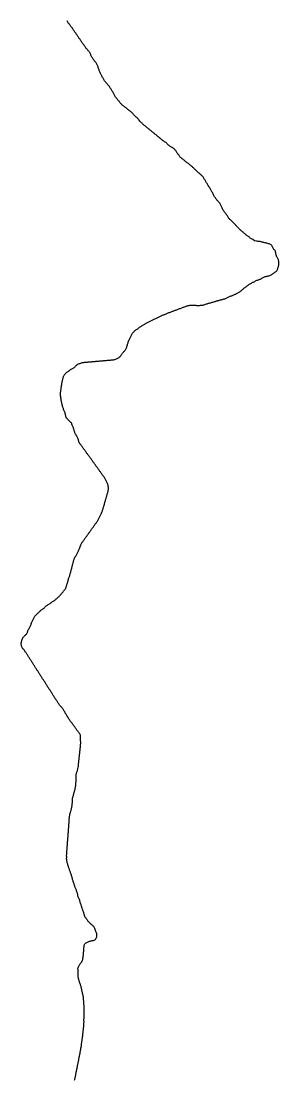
# Model space of a CAD drawing. Header units: inches. Extents: x 141448 to 685535, y 3466439 to 4099221.
# Drawn here: x 164540 to 169363, y 3960580 to 3980386 of the extents above; entities that cross this region are included whole.
import ezdxf

# ---------------------------------------------------------------- set-up
doc = ezdxf.new("R2010")
doc.units = ezdxf.units.IN
doc.header["$MEASUREMENT"] = 0
doc.layers.add('az_county', color=7, linetype='Continuous')

msp = doc.modelspace()

# ---------------------------------------------------------------- linework, layer by layer
at = {"layer": 'az_county'}
msp.add_lwpolyline([(165541.3125, 3960571.75), (165544.015625, 3960585.75), (165546.703125, 3960599.75), (165549.40625, 3960613.75), (165552.203125, 3960627.75), (165555.015625, 3960641.75), (165557.90625, 3960655.75), (165560.609375, 3960669.75), (165563.40625, 3960683.75), (165566.3125, 3960698), (165569.109375, 3960712), (165571.90625, 3960726), (165574.703125, 3960740), (165577.609375, 3960754), (165580.40625, 3960768), (165583.203125, 3960782), (165586.015625, 3960796.25), (165588.90625, 3960810.25), (165591.703125, 3960824.25), (165594.515625, 3960838.25), (165596.203125, 3960846.25), (165597.3125, 3960852.25), (165600.109375, 3960866.25), (165602.90625, 3960880.25), (165605.8125, 3960894.5), (165608.609375, 3960908.5), (165611.40625, 3960922.5), (165614.203125, 3960936.5), (165617.015625, 3960950.5), (165619.8125, 3960964.5), (165622.515625, 3960978.5), (165625.3125, 3960992.5), (165628.109375, 3961006.5), (165630.90625, 3961020.5), (165633.609375, 3961034.5), (165636.40625, 3961048.75), (165639.109375, 3961062.75), (165641.8125, 3961076.75), (165644.609375, 3961091), (165647.203125, 3961105), (165649.90625, 3961119), (165652.40625, 3961133), (165654.90625, 3961147), (165657.40625, 3961161), (165659.8125, 3961175.25), (165662.109375, 3961189.5), (165664.40625, 3961203.5), (165666.703125, 3961217.5), (165668.90625, 3961231.5), (165670.515625, 3961246), (165671.609375, 3961260), (165673.515625, 3961274.5), (165676.109375, 3961288.5), (165678.703125, 3961302.5), (165680.90625, 3961316.5), (165682.90625, 3961330.75), (165684.703125, 3961345), (165686.40625, 3961359), (165688.40625, 3961373.25), (165690.40625, 3961387.5), (165692.109375, 3961401.5), (165693.8125, 3961416), (165695.40625, 3961430), (165697.015625, 3961444.25), (165698.703125, 3961458.5), (165700.3125, 3961472.5), (165701.90625, 3961487), (165703.515625, 3961501), (165705.109375, 3961515.25), (165706.703125, 3961529.5), (165708.203125, 3961543.5), (165709.703125, 3961558), (165711.015625, 3961572.25), (165712.109375, 3961586.5), (165712.015625, 3961600.75), (165711.40625, 3961615), (165712.203125, 3961629.25), (165715.40625, 3961643.25), (165717.015625, 3961657.5), (165716.515625, 3961671.5), (165715.8125, 3961686), (165715.90625, 3961700.25), (165716.3125, 3961714.5), (165716.703125, 3961729), (165717.203125, 3961743), (165717.703125, 3961757.5), (165718.203125, 3961771.75), (165718.703125, 3961786), (165719.109375, 3961800.25), (165719.515625, 3961814.5), (165719.90625, 3961829), (165719.8125, 3961843.25), (165718.90625, 3961857.5), (165718.3125, 3961871.75), (165718.015625, 3961886), (165717.90625, 3961900.5), (165718.203125, 3961914.5), (165718.8125, 3961929), (165719.015625, 3961943.25), (165718.90625, 3961957.5), (165717.8125, 3961972), (165716.109375, 3961986), (165714.90625, 3962000.25), (165713.8125, 3962014.5), (165712.703125, 3962028.75), (165711.609375, 3962043), (165710.515625, 3962057.25), (165709.515625, 3962071.5), (165708.703125, 3962085.75), (165708.015625, 3962100), (165707.015625, 3962114.5), (165705.40625, 3962128.5), (165703.203125, 3962142.5), (165700.40625, 3962156.5), (165696.90625, 3962170.5), (165693.515625, 3962184.5), (165690.3125, 3962198.5), (165687.015625, 3962212.5), (165683.609375, 3962226.25), (165680.40625, 3962240), (165677.703125, 3962254.25), (165675.109375, 3962268.25), (165672.3125, 3962282.25), (165668.90625, 3962296), (165665.203125, 3962310), (165661.3125, 3962323.75), (165657.3125, 3962337.5), (165653.3125, 3962351), (165649.3125, 3962365), (165645.109375, 3962378.5), (165640.109375, 3962392), (165634.90625, 3962405.5), (165629.90625, 3962418.75), (165625.109375, 3962432), (165620.3125, 3962445.75), (165617.90625, 3962457), (165614.015625, 3962475.5), (165606.3125, 3962517.25), (165605.203125, 3962530), (165607.8125, 3962541.5), (165608.703125, 3962556), (165608.703125, 3962570.25), (165608.203125, 3962584.5), (165607.40625, 3962599), (165606.609375, 3962613), (165605.90625, 3962627.5), (165605.015625, 3962641.5), (165603.609375, 3962655.75), (165602.40625, 3962670), (165604.109375, 3962684.25), (165610.40625, 3962697), (165617.90625, 3962709.5), (165624.90625, 3962721.75), (165632.40625, 3962734), (165640.703125, 3962745.5), (165650.015625, 3962756.5), (165659.203125, 3962767.5), (165668.40625, 3962778.5), (165676.203125, 3962790.5), (165682.609375, 3962803.25), (165688.203125, 3962816.5), (165692.8125, 3962830), (165695.90625, 3962844), (165697.609375, 3962858), (165698.90625, 3962872.5), (165700.703125, 3962886.5), (165703.703125, 3962900.5), (165706.8125, 3962914.5), (165708.8125, 3962928.5), (165708.90625, 3962943), (165709.109375, 3962957.25), (165709.703125, 3962971.5), (165710.515625, 3962986), (165711.609375, 3963000), (165712.109375, 3963014.5), (165712.203125, 3963029), (165712.90625, 3963043), (165715.609375, 3963057), (165718.3125, 3963071), (165719.515625, 3963085.5), (165722.3125, 3963099.5), (165726.8125, 3963113), (165735.015625, 3963124.5), (165745.90625, 3963134), (165756.8125, 3963143.5), (165768.40625, 3963151.75), (165781.203125, 3963158), (165794.703125, 3963162.5), (165808.515625, 3963167), (165822.015625, 3963171.5), (165835.515625, 3963176.25), (165849.109375, 3963180.5), (165862.8125, 3963185), (165876.90625, 3963187.5), (165891.515625, 3963188.5), (165905.40625, 3963191), (165917.90625, 3963197), (165928.703125, 3963207), (165938.515625, 3963217.5), (165945.515625, 3963230), (165950.90625, 3963243.5), (165953.8125, 3963257.25), (165955.40625, 3963271.5), (165956.3125, 3963286), (165956.203125, 3963300.5), (165954.3125, 3963314.5), (165949.609375, 3963327.75), (165943.3125, 3963341), (165937.8125, 3963354), (165933.90625, 3963368), (165930.40625, 3963381.75), (165926.109375, 3963395.5), (165921.515625, 3963409), (165915.90625, 3963422), (165908.3125, 3963434.25), (165899.40625, 3963445.5), (165889.109375, 3963455.25), (165878.609375, 3963465), (165868.515625, 3963475.25), (165858.203125, 3963485), (165846.90625, 3963494), (165834.90625, 3963502), (165823.90625, 3963511), (165814.515625, 3963521.5), (165805.703125, 3963533), (165797.109375, 3963544.5), (165788.40625, 3963555.75), (165779.90625, 3963567), (165771.40625, 3963578.75), (165762.90625, 3963590.25), (165754.015625, 3963601.5), (165745.609375, 3963613), (165738.703125, 3963625.5), (165732.8125, 3963638.5), (165727.90625, 3963652), (165724.015625, 3963665.75), (165720.109375, 3963679.5), (165716.109375, 3963693.25), (165711.90625, 3963707), (165707.515625, 3963720.5), (165702.703125, 3963734), (165697.515625, 3963747.5), (165692.203125, 3963760.5), (165686.90625, 3963774), (165682.109375, 3963787.5), (165677.609375, 3963801), (165673.40625, 3963814.5), (165669.3125, 3963828.25), (165665.109375, 3963842), (165660.90625, 3963855.5), (165656.09375, 3963869), (165650.5, 3963882.5), (165645.59375, 3963895.75), (165642.1875, 3963909.5), (165639.59375, 3963923.75), (165635.890625, 3963937.5), (165631.1875, 3963951), (165625.09375, 3963964), (165616.6875, 3963975.5), (165610.59375, 3963988.5), (165606.5, 3964002.25), (165603.390625, 3964016), (165601.796875, 3964030.5), (165599.1875, 3964044.5), (165595.796875, 3964058.25), (165592.09375, 3964072), (165588.09375, 3964086), (165583.890625, 3964099.5), (165579, 3964113), (165572.890625, 3964126), (165566.6875, 3964139), (165561.59375, 3964152.25), (165557.296875, 3964166), (165552.890625, 3964179.5), (165547.890625, 3964193), (165543, 3964206.25), (165538.796875, 3964220), (165534.796875, 3964233.5), (165530.390625, 3964247.25), (165525.796875, 3964260.75), (165521, 3964274.25), (165515.390625, 3964287.5), (165511.09375, 3964301), (165507.296875, 3964315), (165503.59375, 3964328.75), (165499.890625, 3964342.5), (165496.390625, 3964356.5), (165492.6875, 3964370.25), (165489.09375, 3964384), (165485.390625, 3964398), (165481.5, 3964411.5), (165477.5, 3964425.5), (165472.796875, 3964438.75), (165466.6875, 3964451.75), (165461.1875, 3964465), (165457.296875, 3964478.75), (165453, 3964492.5), (165447.6875, 3964505.5), (165442.390625, 3964519), (165437.390625, 3964532.25), (165433.09375, 3964546), (165428.59375, 3964559.5), (165423.59375, 3964573), (165419.390625, 3964586.5), (165415.59375, 3964600.5), (165412.09375, 3964614.25), (165408.390625, 3964628), (165404.390625, 3964641.75), (165400.59375, 3964655.5), (165397.5, 3964669.5), (165395, 3964683.5), (165393, 3964697.75), (165391.6875, 3964712), (165391.6875, 3964726.5), (165392.296875, 3964740.5), (165392.1875, 3964755), (165391.1875, 3964769.25), (165391.59375, 3964783.5), (165392.59375, 3964797.5), (165393.59375, 3964812), (165394.59375, 3964826.25), (165395.59375, 3964840.5), (165396.59375, 3964854.75), (165397.59375, 3964869), (165398.6875, 3964883.25), (165399.6875, 3964897.5), (165400.796875, 3964911.75), (165401.796875, 3964926), (165402.890625, 3964940.25), (165403.890625, 3964954.5), (165405, 3964968.75), (165406.09375, 3964983), (165407.09375, 3964997.5), (165408.1875, 3965011.5), (165409.296875, 3965026), (165410.390625, 3965040), (165411.390625, 3965054.5), (165412.5, 3965068.5), (165413.59375, 3965083), (165414.6875, 3965097), (165415.796875, 3965111.5), (165416.890625, 3965125.5), (165417.890625, 3965140), (165419, 3965154), (165420.09375, 3965168.5), (165421.1875, 3965182.75), (165422.296875, 3965197), (165423.390625, 3965211.25), (165424.390625, 3965225.5), (165425.5, 3965239.75), (165426.59375, 3965254), (165427.59375, 3965268.25), (165428.6875, 3965282.5), (165429.796875, 3965296.75), (165430.796875, 3965311), (165431.890625, 3965325.25), (165432.890625, 3965339.5), (165433.890625, 3965353.75), (165435, 3965368), (165436, 3965382.5), (165437, 3965396.5), (165438, 3965411), (165437.890625, 3965425.25), (165437.5, 3965439.5), (165438.390625, 3965453.75), (165439.890625, 3965468), (165441.890625, 3965482), (165444, 3965496.25), (165446.1875, 3965510.5), (165448.5, 3965524.5), (165451.09375, 3965538.5), (165453.890625, 3965552.5), (165457.390625, 3965566.5), (165461.59375, 3965580), (165465.796875, 3965593.75), (165470, 3965607.5), (165474.09375, 3965621), (165477.890625, 3965635), (165480.890625, 3965649), (165483.6875, 3965663), (165486.796875, 3965677), (165490.390625, 3965690.75), (165493, 3965704.75), (165494.5, 3965719), (165496.1875, 3965733.25), (165497.796875, 3965747.5), (165499.296875, 3965761.75), (165500.890625, 3965776), (165502.59375, 3965790), (165503.890625, 3965804.5), (165504.1875, 3965818.5), (165503.671875, 3965833), (165503.671875, 3965847.25), (165505.671875, 3965861.25), (165509.671875, 3965875), (165514.375, 3965888.5), (165517.984375, 3965902.5), (165520.78125, 3965916.5), (165524.171875, 3965930.5), (165528.578125, 3965944), (165532.484375, 3965957.75), (165535.984375, 3965971.5), (165539.578125, 3965985.5), (165543.984375, 3965999), (165549.078125, 3966012.5), (165551.875, 3966026.5), (165552.671875, 3966040.75), (165555.375, 3966054.75), (165558.984375, 3966068.5), (165561.578125, 3966082.5), (165563.171875, 3966097), (165564.375, 3966111), (165565.484375, 3966125.5), (165566.484375, 3966139.5), (165567.375, 3966154), (165568.28125, 3966168.25), (165569.078125, 3966182.5), (165569.671875, 3966196.75), (165569.984375, 3966211), (165570.078125, 3966225.5), (165569.78125, 3966239.5), (165569.375, 3966254), (165568.375, 3966268.25), (165568.671875, 3966282.5), (165570.28125, 3966296.75), (165572.984375, 3966310.75), (165576.875, 3966324.5), (165583.28125, 3966337.5), (165589.375, 3966350.5), (165594.28125, 3966363.75), (165596.78125, 3966377.75), (165598.578125, 3966392), (165600.375, 3966406.5), (165608.28125, 3966432.25), (165611.078125, 3966446), (165612.28125, 3966460.5), (165612.875, 3966474.75), (165614.28125, 3966489), (165616.375, 3966503), (165618.171875, 3966517.25), (165619.671875, 3966531.5), (165621.171875, 3966545.75), (165622.671875, 3966560), (165624.28125, 3966574), (165625.78125, 3966588.5), (165627.28125, 3966602.5), (165628.78125, 3966617), (165630.375, 3966631), (165631.875, 3966645.25), (165633.375, 3966659.5), (165634.875, 3966673.75), (165636.375, 3966688), (165637.875, 3966702), (165639.375, 3966716.5), (165640.875, 3966730.5), (165642.28125, 3966745), (165643.78125, 3966759), (165645.171875, 3966773.25), (165646.578125, 3966787.5), (165647.984375, 3966801.75), (165649.375, 3966816), (165650.78125, 3966830.25), (165652.078125, 3966844.5), (165653.375, 3966858.5), (165654.671875, 3966873), (165655.875, 3966887), (165655.578125, 3966901.5), (165653.78125, 3966915.5), (165652.984375, 3966930), (165652.78125, 3966944.25), (165652.671875, 3966958.5), (165652.671875, 3966973), (165652.578125, 3966987.25), (165652.375, 3967001.5), (165651.875, 3967015.75), (165648.671875, 3967029.25), (165642.484375, 3967042.25), (165636.171875, 3967055), (165627.671875, 3967066.5), (165618.171875, 3967077), (165609.484375, 3967088.5), (165601.578125, 3967100.5), (165593.28125, 3967112), (165584.578125, 3967123.5), (165575.984375, 3967134.75), (165567.578125, 3967146.5), (165559.375, 3967158), (165551.375, 3967170), (165543.28125, 3967181.75), (165534.875, 3967193.5), (165526.375, 3967205), (165517.984375, 3967216.5), (165509.484375, 3967228), (165500.984375, 3967239.5), (165492.484375, 3967251), (165483.984375, 3967262.5), (165475.375, 3967274), (165466.78125, 3967285.25), (165457.875, 3967296.5), (165448.78125, 3967307.5), (165438.671875, 3967320.5), (165432.171875, 3967330.75), (165425.984375, 3967343.5), (165419.171875, 3967356), (165411.375, 3967368), (165403.875, 3967380.5), (165397.078125, 3967393), (165390.171875, 3967405.5), (165381.984375, 3967417.25), (165373.578125, 3967429), (165366.671875, 3967441.25), (165360.875, 3967454.5), (165354.578125, 3967467), (165347.375, 3967479.5), (165339.875, 3967491.5), (165332.078125, 3967503.5), (165324.171875, 3967515.5), (165316.078125, 3967527.5), (165307.375, 3967538.75), (165297.875, 3967549.5), (165287.671875, 3967559.5), (165277.671875, 3967569.75), (165267.78125, 3967580), (165258.578125, 3967591), (165250.875, 3967603), (165243.078125, 3967615), (165235.28125, 3967627), (165227.5625, 3967639), (165219.765625, 3967651), (165211.96875, 3967663), (165204.265625, 3967675), (165196.46875, 3967687), (165188.765625, 3967699), (165180.96875, 3967711), (165173.265625, 3967723), (165165.46875, 3967735), (165157.765625, 3967747.25), (165149.96875, 3967759.25), (165142.265625, 3967771.25), (165134.5625, 3967783.25), (165126.859375, 3967795.25), (165119.0625, 3967807.5), (165111.359375, 3967819.5), (165103.65625, 3967831.5), (165095.859375, 3967843.5), (165088.15625, 3967855.5), (165080.46875, 3967867.5), (165072.765625, 3967879.5), (165065.0625, 3967891.5), (165057.359375, 3967903.5), (165049.65625, 3967915.5), (165041.859375, 3967927.75), (165034.15625, 3967939.75), (165026.46875, 3967952), (165018.765625, 3967964), (165011.0625, 3967976), (165003.359375, 3967988), (164995.65625, 3968000), (164987.96875, 3968012), (164980.265625, 3968024), (164972.5625, 3968036), (164964.859375, 3968048.25), (164957.15625, 3968060.25), (164949.46875, 3968072.5), (164941.765625, 3968084.5), (164934.0625, 3968096.5), (164926.359375, 3968108.5), (164918.65625, 3968120.5), (164910.96875, 3968132.5), (164903.265625, 3968144.5), (164895.5625, 3968156.5), (164887.859375, 3968168.75), (164880.15625, 3968180.75), (164872.46875, 3968193), (164864.765625, 3968205), (164857.0625, 3968217), (164849.359375, 3968229), (164841.65625, 3968241), (164833.859375, 3968253), (164826.265625, 3968265), (164818.46875, 3968277), (164810.765625, 3968289.25), (164803.0625, 3968301.25), (164795.359375, 3968313.25), (164787.65625, 3968325.5), (164779.96875, 3968337.5), (164772.265625, 3968349.5), (164764.46875, 3968361.5), (164756.765625, 3968373.5), (164749.0625, 3968385.5), (164741.359375, 3968397.5), (164733.65625, 3968409.5), (164725.859375, 3968421.5), (164718.15625, 3968433.5), (164710.46875, 3968445.5), (164702.765625, 3968457.75), (164694.96875, 3968469.75), (164687.265625, 3968481.75), (164679.46875, 3968493.75), (164671.765625, 3968505.75), (164663.96875, 3968517.75), (164656.265625, 3968529.75), (164648.46875, 3968542), (164640.765625, 3968554), (164632.96875, 3968566), (164625.265625, 3968578), (164617.46875, 3968590), (164609.65625, 3968602), (164601.96875, 3968614), (164593.96875, 3968625.5), (164582.859375, 3968634.75), (164572.359375, 3968644.5), (164563.359375, 3968655.75), (164556.5625, 3968668.25), (164551.46875, 3968681.5), (164547.359375, 3968695.5), (164543.96875, 3968709.25), (164541.265625, 3968723.5), (164540.265625, 3968737.75), (164541.46875, 3968752), (164544.0625, 3968766), (164547.359375, 3968780), (164550.96875, 3968794), (164554.96875, 3968807.5), (164560.0625, 3968821), (164565.5625, 3968834.25), (164571.46875, 3968847.25), (164578.765625, 3968859.5), (164588.0625, 3968870.25), (164598.0625, 3968880.5), (164608.5625, 3968890.5), (164619.0625, 3968900), (164629.359375, 3968910), (164639.265625, 3968920.25), (164647.265625, 3968932), (164653.96875, 3968944.75), (164656.15625, 3968951.75), (164658.265625, 3968958.5), (164662.46875, 3968972), (164667.65625, 3968985.5), (164674.265625, 3968998), (164681.265625, 3969010.5), (164687.859375, 3969023.25), (164694.359375, 3969036), (164700.859375, 3969048.75), (164708.0625, 3969061), (164715.15625, 3969073.5), (164720.65625, 3969086.5), (164724.65625, 3969100.5), (164729.359375, 3969114), (164735.15625, 3969127), (164740.5625, 3969140.25), (164745.359375, 3969153.75), (164750.640625, 3969167), (164756.34375, 3969180), (164762.34375, 3969193), (164768.75, 3969206), (164775.84375, 3969218.25), (164783.546875, 3969230.5), (164791.140625, 3969242.5), (164798.84375, 3969254.5), (164807.75, 3969265.75), (164817.453125, 3969276.25), (164827.546875, 3969286.5), (164837.84375, 3969296.5), (164848.34375, 3969306), (164859.25, 3969315.25), (164870.046875, 3969324.75), (164880.140625, 3969335), (164889.84375, 3969345.5), (164900.15625, 3969355), (164911.265625, 3969364.25), (164922.46875, 3969373), (164933.859375, 3969381.5), (164945.5625, 3969390), (164958.0625, 3969397), (164968.65625, 3969406.5), (164977.46875, 3969417.75), (164988.0625, 3969427.5), (164998.859375, 3969436.75), (165009.96875, 3969446), (165021.359375, 3969454.5), (165033.0625, 3969462.5), (165045.265625, 3969470), (165057.5625, 3969477.5), (165069.765625, 3969485), (165081.65625, 3969493), (165093.359375, 3969501), (165105.0625, 3969509.25), (165116.765625, 3969517.5), (165128.359375, 3969526), (165140.0625, 3969534), (165151.859375, 3969542), (165163.765625, 3969550), (165175.46875, 3969558.25), (165186.65625, 3969567), (165197.5625, 3969576.25), (165208.359375, 3969585.75), (165218.859375, 3969595.5), (165229.359375, 3969605.25), (165239.65625, 3969615), (165249.859375, 3969625.25), (165259.765625, 3969635.5), (165269.46875, 3969646), (165279.15625, 3969656.5), (165288.46875, 3969667.5), (165297.46875, 3969678.5), (165306.765625, 3969689.5), (165316.265625, 3969700), (165325.65625, 3969711), (165334.765625, 3969722), (165343.5625, 3969733), (165352.15625, 3969744.5), (165360.359375, 3969756.25), (165368.0625, 3969768.5), (165374.96875, 3969781), (165380.65625, 3969794), (165385.359375, 3969807.5), (165389.765625, 3969821), (165393.859375, 3969834.75), (165397.859375, 3969848.5), (165401.96875, 3969862.25), (165406.5625, 3969875.75), (165411.265625, 3969889.25), (165415.15625, 3969903), (165418.15625, 3969917), (165420.859375, 3969931), (165423.5625, 3969945), (165426.96875, 3969959), (165432.0625, 3969972.5), (165437.859375, 3969985.5), (165444.5625, 3969998), (165449.765625, 3970011.5), (165452.5625, 3970025.5), (165455.265625, 3970039.5), (165459.359375, 3970053), (165464.0625, 3970066.75), (165468.359375, 3970080.5), (165471.265625, 3970094.5), (165474.359375, 3970108.25), (165478.140625, 3970122), (165481.953125, 3970136), (165485.84375, 3970149.5), (165489.75, 3970163.5), (165493.453125, 3970177), (165497.046875, 3970191), (165500.34375, 3970205), (165503.640625, 3970219), (165507.140625, 3970232.75), (165511.140625, 3970246.5), (165515.453125, 3970260), (165519.25, 3970274), (165522.34375, 3970287.75), (165525.953125, 3970301.5), (165530.140625, 3970315.5), (165534.640625, 3970329), (165539.546875, 3970342.5), (165545.640625, 3970355.5), (165553.453125, 3970367.5), (165561.34375, 3970379.25), (165568.453125, 3970391.5), (165575.25, 3970404), (165582.140625, 3970416.75), (165589.453125, 3970429), (165596.953125, 3970441.25), (165603.84375, 3970453.75), (165610.046875, 3970466.5), (165615.84375, 3970479.75), (165621.34375, 3970493), (165626.75, 3970506), (165631.75, 3970519.5), (165636.546875, 3970533), (165643.453125, 3970550), (165647.34375, 3970559.5), (165652.34375, 3970573), (165657.25, 3970586.5), (165661.84375, 3970600), (165668.140625, 3970612.75), (165676.34375, 3970624.5), (165684.453125, 3970636), (165692.75, 3970648), (165700.84375, 3970659.5), (165709.140625, 3970671.25), (165717.34375, 3970683), (165725.640625, 3970694.5), (165733.84375, 3970706.25), (165742.140625, 3970718), (165750.34375, 3970729.5), (165758.640625, 3970741.25), (165766.953125, 3970753), (165775.25, 3970764.5), (165783.546875, 3970776), (165791.84375, 3970787.75), (165800.25, 3970799.5), (165808.546875, 3970811), (165816.84375, 3970822.5), (165825.25, 3970834.25), (165833.546875, 3970846), (165841.953125, 3970857.5), (165850.25, 3970869), (165858.640625, 3970880.75), (165866.953125, 3970892.5), (165875.34375, 3970904), (165883.75, 3970915.5), (165892.046875, 3970927), (165900.453125, 3970938.75), (165908.84375, 3970950.5), (165917.140625, 3970962), (165925.546875, 3970973.5), (165933.84375, 3970985.25), (165942.25, 3970996.75), (165950.640625, 3971008.5), (165958.953125, 3971020), (165967.453125, 3971031.5), (165977.140625, 3971042), (165983.546875, 3971054.75), (165989.34375, 3971068), (165995.046875, 3971081), (166000.953125, 3971094), (166007.046875, 3971107), (166013.640625, 3971119.75), (166020.25, 3971132.5), (166026.453125, 3971145.25), (166032.453125, 3971158), (166038.34375, 3971171.25), (166044.140625, 3971184.25), (166049.75, 3971197.5), (166054.953125, 3971211), (166059.84375, 3971224.25), (166064.453125, 3971238), (166068.84375, 3971251.5), (166073.046875, 3971265), (166077.046875, 3971279), (166081.046875, 3971292.5), (166085.046875, 3971306.5), (166089.046875, 3971320), (166093.046875, 3971334), (166097.046875, 3971347.5), (166101.046875, 3971361.5), (166105.046875, 3971375), (166109.046875, 3971389), (166113.046875, 3971402.5), (166117.046875, 3971416.5), (166121.046875, 3971430), (166124.953125, 3971444), (166128.953125, 3971457.75), (166132.84375, 3971471.5), (166136.84375, 3971485.25), (166140.75, 3971499), (166144.546875, 3971512.75), (166148.34375, 3971526.5), (166152.25, 3971540.5), (166155.953125, 3971554), (166159.75, 3971568), (166163.453125, 3971581.5), (166167.046875, 3971595.5), (166170.75, 3971609.25), (166174.34375, 3971623), (166177.84375, 3971636.75), (166177.84375, 3971650.5), (166172.953125, 3971664.25), (166169.546875, 3971678), (166167.546875, 3971692.5), (166166.84375, 3971707), (166162.640625, 3971720.25), (166157.140625, 3971733.5), (166151.25, 3971746.5), (166144.953125, 3971759.5), (166138.546875, 3971772.25), (166132.25, 3971785), (166126.046875, 3971798), (166119.640625, 3971811), (166112.84375, 3971823.5), (166105.453125, 3971835.5), (166097.34375, 3971847.5), (166089.046875, 3971859), (166080.84375, 3971870.75), (166072.546875, 3971882.5), (166064.34375, 3971894), (166056.046875, 3971905.75), (166047.75, 3971917.5), (166039.546875, 3971929), (166031.25, 3971940.75), (166022.953125, 3971952.5), (166014.640625, 3971964), (166006.34375, 3971975.5), (165998.046875, 3971987.25), (165989.75, 3971999), (165981.34375, 3972010.5), (165973.046875, 3972022), (165964.75, 3972033.75), (165956.34375, 3972045.5), (165948.046875, 3972057), (165939.75, 3972068.5), (165931.34375, 3972080.25), (165923.046875, 3972092), (165914.640625, 3972103.5), (165906.34375, 3972115), (165897.953125, 3972126.5), (165889.546875, 3972138.25), (165881.25, 3972150), (165872.84375, 3972161.5), (165864.453125, 3972173), (165856.140625, 3972184.5), (165847.75, 3972196.25), (165839.34375, 3972207.75), (165830.953125, 3972219.5), (165822.640625, 3972231), (165814.25, 3972242.5), (165805.84375, 3972254), (165797.453125, 3972265.75), (165789.046875, 3972277.5), (165780.75, 3972289), (165772.34375, 3972300.5), (165763.953125, 3972312), (165755.546875, 3972323.5), (165750.046875, 3972334), (165738.84375, 3972347), (165730.34375, 3972358.5), (165722.046875, 3972370), (165713.640625, 3972381.5), (165705.25, 3972393.25), (165696.84375, 3972405), (165688.546875, 3972416.5), (165680.140625, 3972428), (165671.84375, 3972439.5), (165663.453125, 3972451.25), (165655.046875, 3972463), (165646.75, 3972474.5), (165638.34375, 3972486), (165630.03125, 3972497.5), (165621.734375, 3972509.5), (165620.625, 3972528.5), (165615.234375, 3972542), (165611.734375, 3972556), (165607.328125, 3972569.5), (165601.828125, 3972582.5), (165595.4375, 3972595.5), (165587.625, 3972607.5), (165579.328125, 3972619), (165572.734375, 3972631.75), (165566.9375, 3972645), (165560.234375, 3972657.5), (165552.4375, 3972669.5), (165547.125, 3972682.75), (165543.53125, 3972696.5), (165539.234375, 3972710), (165534.9375, 3972724), (165530.625, 3972737.5), (165526.234375, 3972751), (165521.828125, 3972764.75), (165517.328125, 3972778.25), (165512.734375, 3972791.75), (165507.828125, 3972805.25), (165501.828125, 3972818.25), (165494.734375, 3972830.75), (165489.53125, 3972844), (165486.625, 3972858.5), (165481.125, 3972871), (165470.53125, 3972880.5), (165458.828125, 3972889), (165448.234375, 3972898.75), (165437.9375, 3972908.75), (165427.9375, 3972919), (165418.03125, 3972929.25), (165407.625, 3972939), (165398.53125, 3972950), (165390.03125, 3972961.75), (165383.328125, 3972974.5), (165378.625, 3972988), (165374.9375, 3973001.75), (165371.734375, 3973015.5), (165368.9375, 3973029.5), (165366.125, 3973043.75), (165362.734375, 3973057.5), (165357.03125, 3973070.75), (165351.125, 3973083.75), (165345.828125, 3973097), (165340.734375, 3973110.5), (165335.734375, 3973123.75), (165331.03125, 3973137.25), (165326.03125, 3973150.75), (165320.828125, 3973164), (165316.828125, 3973177.5), (165313.625, 3973191.5), (165310.328125, 3973205.5), (165306.734375, 3973219.5), (165302.828125, 3973233.25), (165299.03125, 3973247), (165295.53125, 3973261), (165292.328125, 3973275), (165289.828125, 3973289), (165287.828125, 3973303), (165286.234375, 3973317.25), (165284.53125, 3973331.5), (165282.828125, 3973345.5), (165281.234375, 3973360), (165279.53125, 3973374), (165277.03125, 3973388.25), (165275.625, 3973402.5), (165277.53125, 3973416.5), (165279.4375, 3973430.75), (165279.53125, 3973445), (165279.828125, 3973459.5), (165282.03125, 3973473.5), (165284.828125, 3973487.5), (165286.9375, 3973501.5), (165288.828125, 3973515.75), (165290.828125, 3973530), (165292.734375, 3973544), (165294.625, 3973558.25), (165296.53125, 3973572.5), (165298.4375, 3973586.5), (165300.4375, 3973600.75), (165302.53125, 3973615), (165304.625, 3973629), (165307.53125, 3973643), (165311.03125, 3973657), (165314.4375, 3973671), (165318.03125, 3973684.75), (165321.9375, 3973698.5), (165326.125, 3973712), (165330.328125, 3973725.75), (165334.234375, 3973739.5), (165339.53125, 3973752.75), (165346.734375, 3973765.25), (165355.125, 3973776.75), (165364.328125, 3973787.75), (165367.828125, 3973791.5), (165374.125, 3973798.25), (165384.828125, 3973808), (165395.9375, 3973816.75), (165407.234375, 3973825.5), (165418.734375, 3973834), (165430.328125, 3973842.5), (165442.03125, 3973850.75), (165453.734375, 3973859), (165465.625, 3973866.75), (165478.125, 3973873.5), (165490.734375, 3973880.5), (165503.03125, 3973888), (165515.125, 3973895.5), (165526.828125, 3973903.5), (165538.234375, 3973912.5), (165549.03125, 3973921.5), (165559.328125, 3973931.75), (165569.4375, 3973942), (165579.734375, 3973952.25), (165590.625, 3973961.5), (165602.53125, 3973968.75), (165615.53125, 3973974.25), (165629.328125, 3973978.5), (165643.328125, 3973982.5), (165657.03125, 3973986.5), (165670.4375, 3973992), (165683.828125, 3973997.5), (165697.625, 3974000.5), (165711.828125, 3974002), (165726.03125, 3974003.5), (165740.234375, 3974005), (165754.4375, 3974006.5), (165768.625, 3974007.75), (165782.828125, 3974009), (165797.125, 3974010.5), (165811.328125, 3974011.75), (165825.625, 3974013), (165839.828125, 3974014.25), (165854.125, 3974015.5), (165868.328125, 3974016.75), (165882.625, 3974018), (165896.828125, 3974019.25), (165911.125, 3974020.5), (165925.328125, 3974021.5), (165939.625, 3974022.75), (165953.828125, 3974024), (165968.125, 3974025), (165982.4375, 3974026.5), (165996.734375, 3974027.5), (166010.9375, 3974028.5), (166025.234375, 3974030), (166039.4375, 3974031), (166053.734375, 3974032.25), (166068.03125, 3974033.5), (166082.234375, 3974034.5), (166096.53125, 3974036), (166110.734375, 3974037), (166125.03125, 3974038.5), (166139.234375, 3974039.5), (166153.53125, 3974041), (166167.734375, 3974042.25), (166181.9375, 3974043.5), (166196.234375, 3974045), (166210.4375, 3974046.5), (166224.625, 3974047.75), (166238.828125, 3974049), (166253.03125, 3974050.5), (166267.234375, 3974052), (166281.234375, 3974054.75), (166294.828125, 3974059.25), (166308.328125, 3974064.5), (166321.9375, 3974069), (166335.734375, 3974073), (166348.625, 3974078.75), (166360.4375, 3974087), (166371.625, 3974096), (166382.828125, 3974105), (166393.625, 3974114.25), (166403.53125, 3974124.5), (166412.234375, 3974136), (166420.125, 3974148), (166427.625, 3974160), (166435.625, 3974172), (166444.328125, 3974183.25), (166453.625, 3974194), (166463.734375, 3974204), (166473.53125, 3974214.5), (166483.4375, 3974225), (166493.125, 3974235.5), (166501.828125, 3974246.75), (166507.53125, 3974260), (166513.125, 3974273), (166517.328125, 3974286.75), (166520.9375, 3974300.5), (166524.53125, 3974314.5), (166527.828125, 3974328.25), (166532.328125, 3974342), (166538.125, 3974355), (166542.734375, 3974368.5), (166544.328125, 3974383), (166548.125, 3974396.5), (166554.9375, 3974409), (166562.03125, 3974421.5), (166567.9375, 3974434.5), (166574.328125, 3974447.25), (166580.328125, 3974460.25), (166586.4375, 3974473.25), (166592.625, 3974486), (166598.9375, 3974499), (166605.125, 3974512), (166611.4375, 3974524.75), (166618.234375, 3974537.5), (166625.625, 3974549.5), (166634.734375, 3974560.5), (166644.828125, 3974570.75), (166654.4375, 3974581.5), (166664.03125, 3974592), (166674.734375, 3974601.5), (166685.828125, 3974610.5), (166697.328125, 3974619), (166710.03125, 3974625.5), (166722.328125, 3974633), (166733.4375, 3974642), (166744.53125, 3974651), (166756.4375, 3974659), (166768.4375, 3974666.5), (166780.53125, 3974674.25), (166792.734375, 3974681.75), (166804.828125, 3974689.5), (166817.03125, 3974697), (166829.234375, 3974704.5), (166841.328125, 3974712), (166853.53125, 3974719.5), (166865.4375, 3974727.25), (166877.234375, 3974735.25), (166889.53125, 3974742.5), (166902.234375, 3974749), (166915.125, 3974755.5), (166928.03125, 3974761.5), (166940.9375, 3974767.75), (166953.9375, 3974774), (166966.828125, 3974780), (166979.9375, 3974785.5), (166993.125, 3974791), (167006.125, 3974797), (167019.03125, 3974803.25), (167032.03125, 3974809.25), (167044.9375, 3974815.5), (167057.9375, 3974821.5), (167070.828125, 3974827.5), (167083.828125, 3974833.5), (167096.734375, 3974839.75), (167109.625, 3974846), (167122.53125, 3974852), (167135.53125, 3974858), (167148.328125, 3974864.25), (167161.328125, 3974870.5), (167174.125, 3974876.5), (167187.03125, 3974882.75), (167199.9375, 3974889), (167212.828125, 3974895), (167225.828125, 3974901), (167238.828125, 3974907), (167252.03125, 3974912.5), (167265.4375, 3974917.5), (167278.828125, 3974922.75), (167292.125, 3974927.75), (167305.53125, 3974933), (167318.9375, 3974938), (167332.328125, 3974943), (167345.625, 3974948), (167359.03125, 3974953), (167372.4375, 3974958), (167385.828125, 3974963), (167399.234375, 3974968), (167412.625, 3974973), (167426.03125, 3974978), (167439.328125, 3974983), (167452.828125, 3974988), (167466.140625, 3974993), (167479.546875, 3974998), (167492.953125, 3975003), (167506.34375, 3975008), (167519.75, 3975013), (167533.140625, 3975018), (167546.546875, 3975023), (167559.953125, 3975028.25), (167573.34375, 3975033.25), (167586.75, 3975038.25), (167600.046875, 3975043.25), (167613.453125, 3975048.5), (167626.84375, 3975053.5), (167639.953125, 3975059), (167653.84375, 3975062.5), (167667.75, 3975065.5), (167681.75, 3975068.5), (167695.84375, 3975071.5), (167709.953125, 3975074), (167724.140625, 3975075.5), (167738.34375, 3975075.5), (167752.75, 3975074.5), (167767.046875, 3975074), (167781.25, 3975073), (167795.546875, 3975071.5), (167809.75, 3975070), (167823.953125, 3975069), (167838.25, 3975068), (167852.546875, 3975067.75), (167866.84375, 3975068.5), (167881.046875, 3975069.25), (167895.34375, 3975070.25), (167909.640625, 3975071.5), (167923.84375, 3975073), (167938.046875, 3975075), (167952.046875, 3975078), (167965.75, 3975082), (167979.25, 3975086.75), (167992.75, 3975091.5), (168006.453125, 3975095.5), (168020.25, 3975099.25), (168033.953125, 3975103.25), (168047.75, 3975107.25), (168061.453125, 3975111.25), (168075.140625, 3975115.25), (168088.84375, 3975119.25), (168102.640625, 3975123.25), (168116.34375, 3975127.5), (168130.046875, 3975131.5), (168143.84375, 3975135.5), (168157.546875, 3975139.5), (168171.25, 3975143.5), (168184.953125, 3975147.5), (168198.75, 3975151.25), (168212.453125, 3975155.25), (168219.84375, 3975157.25), (168226.25, 3975159), (168239.953125, 3975163), (168253.75, 3975167), (168267.546875, 3975170.5), (168281.34375, 3975174.5), (168295.546875, 3975176), (168309.75, 3975177.75), (168323.25, 3975182.5), (168336.25, 3975188.5), (168349.453125, 3975194), (168362.546875, 3975200), (168375.453125, 3975206), (168388.453125, 3975212), (168401.34375, 3975218), (168414.34375, 3975224), (168427.546875, 3975229.5), (168440.84375, 3975234.5), (168454.25, 3975239.75), (168467.640625, 3975244.75), (168481.046875, 3975249.75), (168494.453125, 3975254.75), (168507.84375, 3975260), (168521.25, 3975265), (168534.546875, 3975270), (168547.75, 3975275.5), (168560.84375, 3975281), (168572.640625, 3975289.5), (168585.34375, 3975296), (168598.34375, 3975302), (168611.046875, 3975308.25), (168623.140625, 3975316), (168634.640625, 3975324.5), (168646.046875, 3975333), (168657.140625, 3975342.25), (168667.453125, 3975352), (168677.453125, 3975362.25), (168687.953125, 3975372), (168699.25, 3975380.75), (168710.84375, 3975389), (168722.453125, 3975397.5), (168733.84375, 3975406.25), (168745.140625, 3975415), (168756.34375, 3975424), (168767.640625, 3975432.75), (168778.953125, 3975441.5), (168790.34375, 3975450), (168801.953125, 3975458.25), (168814.546875, 3975465), (168827.25, 3975472), (168839.25, 3975479.5), (168851.453125, 3975487), (168863.84375, 3975494.25), (168876.453125, 3975501), (168889.84375, 3975506), (168903.34375, 3975510.5), (168915.84375, 3975517.5), (168928.140625, 3975525), (168940.953125, 3975531.25), (168953.84375, 3975537.5), (168966.953125, 3975543), (168980.140625, 3975548.5), (168993.75, 3975553), (169007.546875, 3975557), (169021.140625, 3975561.5), (169033.953125, 3975567.5), (169045.84375, 3975575.5), (169058.140625, 3975583), (169070.84375, 3975589.5), (169083.75, 3975595.5), (169096.84375, 3975601.5), (169110.25, 3975606.5), (169123.84375, 3975610.5), (169137.84375, 3975614), (169151.84375, 3975617), (169165.953125, 3975619.25), (169179.953125, 3975622), (169192.953125, 3975627.75), (169205.34375, 3975635), (169218.25, 3975641.5), (169230.34375, 3975648.75), (169242.453125, 3975656.5), (169254.546875, 3975664), (169266.640625, 3975672), (169278.75, 3975679.5), (169290.75, 3975687.25), (169302.34375, 3975695.5), (169313.34375, 3975705), (169322.75, 3975715.5), (169330.953125, 3975727.5), (169337.84375, 3975740), (169342.640625, 3975753.25), (169346.34375, 3975767.25), (169350.75, 3975781), (169355.140625, 3975794.5), (169358.453125, 3975808.5), (169359.953125, 3975822.5), (169361.046875, 3975836.75), (169362.046875, 3975851), (169363.046875, 3975865.5), (169362.953125, 3975879.5), (169360.640625, 3975893.75), (169357.75, 3975908), (169354.046875, 3975921.5), (169349.140625, 3975935), (169342.84375, 3975947.75), (169335.84375, 3975960.5), (169329.140625, 3975973), (169322.34375, 3975985.75), (169316.640625, 3975998.75), (169312.140625, 3976012.5), (169308.453125, 3976026.25), (169306.046875, 3976040.25), (169304.546875, 3976054.5), (169301.84375, 3976068.75), (169298.34375, 3976082.5), (169291.75, 3976095), (169282.25, 3976106), (169271.75, 3976115.75), (169262.140625, 3976126), (169255.84375, 3976138.75), (169249.75, 3976152), (169243.34375, 3976165), (169237.046875, 3976178.25), (169229.84375, 3976190.5), (169220.953125, 3976201), (169208.953125, 3976208), (169195.046875, 3976213), (169181.140625, 3976217.75), (169167.75, 3976222.5), (169154.140625, 3976227), (169140.453125, 3976231.25), (169126.640625, 3976235), (169112.75, 3976238), (169098.640625, 3976240.5), (169084.640625, 3976243.5), (169070.640625, 3976246.75), (169056.84375, 3976250.25), (169042.953125, 3976254), (169029.25, 3976257.75), (169015.453125, 3976262), (169001.453125, 3976264.5), (168987.25, 3976266), (168972.953125, 3976267), (168952.84375, 3976269.25), (168906.046875, 3976278), (168875.453125, 3976299), (168863.75, 3976307.75), (168850.046875, 3976313.25), (168838.046875, 3976321), (168826.34375, 3976329.25), (168815.25, 3976338.25), (168805.046875, 3976348.5), (168793.546875, 3976356.75), (168780.84375, 3976363.5), (168769.046875, 3976371.5), (168758.84375, 3976381.5), (168748.25, 3976391), (168737.25, 3976400), (168726.046875, 3976409), (168715.046875, 3976418), (168704.140625, 3976427.5), (168693.140625, 3976436.5), (168682.25, 3976446), (168671.34375, 3976455), (168660.640625, 3976464.5), (168650.046875, 3976474), (168639.640625, 3976484), (168629.453125, 3976494), (168619.34375, 3976504), (168609.25, 3976514.25), (168599.25, 3976524.5), (168589.34375, 3976535), (168579.453125, 3976545), (168569.546875, 3976555.5), (168559.734375, 3976566), (168549.828125, 3976576), (168540.125, 3976586.5), (168530.53125, 3976597.25), (168520.828125, 3976607.75), (168510.9375, 3976618), (168500.734375, 3976628.25), (168490.328125, 3976638), (168479.828125, 3976648), (168469.234375, 3976657.5), (168458.625, 3976667.25), (168448.125, 3976677), (168437.828125, 3976687), (168427.9375, 3976697), (168420.53125, 3976708.5), (168416.328125, 3976722.25), (168408.4375, 3976734.25), (168400.125, 3976746), (168391.4375, 3976757.25), (168382.4375, 3976768.5), (168373.234375, 3976779.5), (168364.828125, 3976791), (168356.53125, 3976802.5), (168347.53125, 3976813.5), (168338.4375, 3976824.75), (168330.9375, 3976836.75), (168323.9375, 3976849.25), (168317.125, 3976862), (168310.328125, 3976874.5), (168300.734375, 3976893), (168295.328125, 3976903.5), (168288.9375, 3976916), (168282.53125, 3976929), (168276.328125, 3976942), (168270.328125, 3976954.75), (168264.125, 3976967.75), (168257.734375, 3976980.5), (168249.328125, 3976992), (168239.4375, 3977002.5), (168229.234375, 3977012.5), (168218.4375, 3977022), (168208.4375, 3977032), (168199.4375, 3977043), (168190.9375, 3977054.5), (168183.234375, 3977066.5), (168175.828125, 3977079), (168167.9375, 3977091), (168159.828125, 3977102.5), (168152.03125, 3977114.5), (168144.734375, 3977127), (168138.4375, 3977140), (168132.4375, 3977152.75), (168125.625, 3977165.5), (168118.625, 3977177.75), (168111.625, 3977190.25), (168104.53125, 3977202.75), (168097.53125, 3977215), (168090.4375, 3977227.5), (168083.4375, 3977240), (168076.328125, 3977252.5), (168069.328125, 3977265), (168062.234375, 3977277.5), (168055.125, 3977289.75), (168047.9375, 3977302), (168040.828125, 3977314.5), (168033.734375, 3977327), (168026.53125, 3977339.25), (168019.328125, 3977351.5), (168012.125, 3977364), (168004.828125, 3977376.5), (167997.625, 3977388.5), (167990.125, 3977401), (167982.03125, 3977412.5), (167973.734375, 3977424.25), (167965.53125, 3977436), (167957.9375, 3977448), (167950.734375, 3977460.5), (167943.734375, 3977473), (167935.328125, 3977484.5), (167924.125, 3977493.25), (167913.53125, 3977503), (167903.125, 3977512.75), (167892.53125, 3977522.5), (167881.828125, 3977532), (167871.125, 3977541.5), (167860.328125, 3977550.75), (167849.828125, 3977560.5), (167839.328125, 3977570), (167828.9375, 3977580), (167818.53125, 3977589.75), (167808.125, 3977599.5), (167797.828125, 3977609.5), (167787.4375, 3977619.25), (167777.03125, 3977629), (167766.609375, 3977639), (167756.21875, 3977648.75), (167745.8125, 3977658.5), (167735.21875, 3977668), (167724.3125, 3977677.5), (167713.109375, 3977686.5), (167701.8125, 3977695), (167691.015625, 3977704.5), (167680.421875, 3977714), (167669.21875, 3977723), (167656.921875, 3977730.25), (167645.3125, 3977738.5), (167634.3125, 3977747.75), (167623.3125, 3977757), (167612.21875, 3977766), (167601.109375, 3977775), (167589.921875, 3977784), (167578.8125, 3977793), (167567.515625, 3977801.75), (167556.3125, 3977810.5), (167544.515625, 3977818.75), (167532.609375, 3977827), (167521.21875, 3977835.5), (167511.109375, 3977845.5), (167504.109375, 3977857.75), (167497.921875, 3977871), (167489.8125, 3977882.5), (167481.015625, 3977894), (167472.109375, 3977905.25), (167463.109375, 3977916.5), (167455.015625, 3977928), (167449.21875, 3977941), (167442.21875, 3977953.5), (167433.109375, 3977964.5), (167423.421875, 3977975), (167413.921875, 3977986), (167404.21875, 3977996.5), (167393.8125, 3978006.25), (167382.109375, 3978014.5), (167369.21875, 3978020.5), (167356.109375, 3978026.5), (167343.8125, 3978033.75), (167331.921875, 3978041.5), (167320.21875, 3978050), (167308.71875, 3978058.5), (167297.921875, 3978067.75), (167287.515625, 3978077.5), (167277.609375, 3978088), (167269.21875, 3978099.5), (167259.515625, 3978110), (167247.71875, 3978118), (167235.3125, 3978125), (167222.3125, 3978131.5), (167209.609375, 3978138), (167198.421875, 3978146.75), (167187.71875, 3978156.5), (167176.8125, 3978165.5), (167165.921875, 3978175), (167155.109375, 3978184), (167144.21875, 3978193.5), (167133.109375, 3978202.5), (167122.015625, 3978211.5), (167111.015625, 3978220.5), (167099.921875, 3978229.5), (167088.8125, 3978238.5), (167077.71875, 3978247.75), (167066.609375, 3978256.75), (167055.515625, 3978265.75), (167044.421875, 3978274.75), (167033.3125, 3978283.75), (167022.109375, 3978292.75), (167011.015625, 3978301.75), (166999.921875, 3978310.75), (166988.8125, 3978319.75), (166977.71875, 3978328.75), (166966.609375, 3978337.75), (166955.421875, 3978346.5), (166944.3125, 3978355.5), (166933.21875, 3978364.5), (166922.109375, 3978373.5), (166911.015625, 3978382.5), (166899.921875, 3978391.5), (166888.8125, 3978400.75), (166877.71875, 3978409.75), (166866.609375, 3978418.75), (166855.515625, 3978427.75), (166844.71875, 3978437), (166833.8125, 3978446.5), (166822.921875, 3978455.75), (166812.40625, 3978465.5), (166802.90625, 3978476), (166792.5, 3978486), (166781.90625, 3978495.5), (166772, 3978505.75), (166763.203125, 3978517), (166751.203125, 3978531.5), (166744.90625, 3978539), (166735.40625, 3978549.75), (166726.5, 3978561), (166717.59375, 3978572), (166707, 3978581.5), (166695.40625, 3978590), (166684, 3978598.75), (166673.296875, 3978608.25), (166663.59375, 3978618.75), (166654.59375, 3978630), (166645.90625, 3978641.25), (166636.796875, 3978652.25), (166626.796875, 3978662.5), (166616.203125, 3978672), (166605.59375, 3978681.5), (166594.703125, 3978691), (166583.40625, 3978699.5), (166571.703125, 3978708), (166560, 3978716), (166548.203125, 3978724.25), (166537.296875, 3978733.5), (166527.09375, 3978743.5), (166516.703125, 3978753.5), (166505.59375, 3978762.5), (166494.09375, 3978771), (166482.5, 3978779.25), (166470.796875, 3978787.5), (166459.203125, 3978796), (166447.796875, 3978804.5), (166436.703125, 3978813.5), (166426.5, 3978823.5), (166416.796875, 3978834), (166406.796875, 3978844.5), (166396.90625, 3978854.5), (166388.40625, 3978866), (166381.09375, 3978878.5), (166372, 3978889.25), (166360.703125, 3978898.25), (166351.09375, 3978908.75), (166343.296875, 3978920.75), (166335.203125, 3978932.5), (166325.90625, 3978943.5), (166316.796875, 3978954.5), (166308.90625, 3978966.5), (166301.59375, 3978978.5), (166294.59375, 3978991.25), (166287.703125, 3979003.75), (166281, 3979016.5), (166274.296875, 3979029), (166267.59375, 3979041.5), (166260.796875, 3979054.25), (166253.796875, 3979066.75), (166246.203125, 3979078.75), (166238, 3979090.5), (166230, 3979102.25), (166223, 3979114.75), (166215.40625, 3979127), (166206.796875, 3979138.25), (166198.203125, 3979149.75), (166190.59375, 3979162), (166183.203125, 3979174), (166174.59375, 3979185.5), (166165.5, 3979196.5), (166156.09375, 3979207.25), (166146.703125, 3979218), (166137, 3979228.5), (166127.296875, 3979239), (166117.703125, 3979250), (166108.5, 3979260.75), (166100, 3979272), (166092.703125, 3979284.5), (166086, 3979297), (166079.203125, 3979309.75), (166072, 3979322), (166064.796875, 3979334.5), (166058.09375, 3979347), (166052.40625, 3979360.25), (166045.90625, 3979373), (166038.296875, 3979385), (166030.5, 3979397), (166023.90625, 3979409.75), (166018.40625, 3979423), (166012.796875, 3979436), (166007.296875, 3979449.25), (166002.703125, 3979463), (165998.296875, 3979476.5), (165993.6875, 3979490), (165988.984375, 3979503.5), (165984.28125, 3979517), (165979.390625, 3979530.5), (165974.390625, 3979544), (165969.28125, 3979557), (165963.6875, 3979570.5), (165957.484375, 3979583.25), (165950.078125, 3979595.5), (165940.984375, 3979606.5), (165932.078125, 3979618), (165923.578125, 3979629.25), (165914.984375, 3979640.75), (165906.28125, 3979652), (165897.390625, 3979663.25), (165888.890625, 3979674.75), (165880.78125, 3979686.5), (165872.6875, 3979698.5), (165864.390625, 3979710), (165856.578125, 3979722), (165850.28125, 3979735), (165845.578125, 3979748.5), (165841.484375, 3979762.5), (165837.1875, 3979776), (165831.578125, 3979789), (165824.078125, 3979801), (165815.390625, 3979812.25), (165805.890625, 3979823), (165795.984375, 3979833.5), (165785.984375, 3979843.75), (165776.390625, 3979854.5), (165767.28125, 3979865.5), (165758.890625, 3979877), (165750.578125, 3979888.75), (165742.28125, 3979900.5), (165733.890625, 3979912), (165725.578125, 3979923.5), (165717.390625, 3979935.25), (165709.078125, 3979947), (165700.890625, 3979958.5), (165692.6875, 3979970.5), (165684.390625, 3979982), (165676.28125, 3979993.75), (165668.078125, 3980005.5), (165659.890625, 3980017.25), (165651.78125, 3980029), (165643.578125, 3980040.75), (165635.484375, 3980052.5), (165627.28125, 3980064.25), (165619.1875, 3980076), (165611.078125, 3980088), (165602.984375, 3980099.5), (165594.78125, 3980111.5), (165586.78125, 3980123), (165578.578125, 3980135), (165570.484375, 3980146.75), (165562.390625, 3980158.5), (165554.28125, 3980170.25), (165546.1875, 3980182), (165537.984375, 3980194), (165531.890625, 3980202.5), (165521.6875, 3980217.5), (165513.6875, 3980229), (165506.28125, 3980241.5), (165498.1875, 3980253), (165489.78125, 3980264.5), (165481.28125, 3980276.25), (165472.78125, 3980287.75), (165464.28125, 3980299.25), (165455.6875, 3980310.5), (165447.1875, 3980322), (165438.390625, 3980333.5), (165429.28125, 3980344.5), (165421.28125, 3980356.25), (165413.78125, 3980368.5), (165406.6875, 3980381), (165399.578125, 3980393.5)], dxfattribs=at)

doc.saveas('drawing.dxf')
